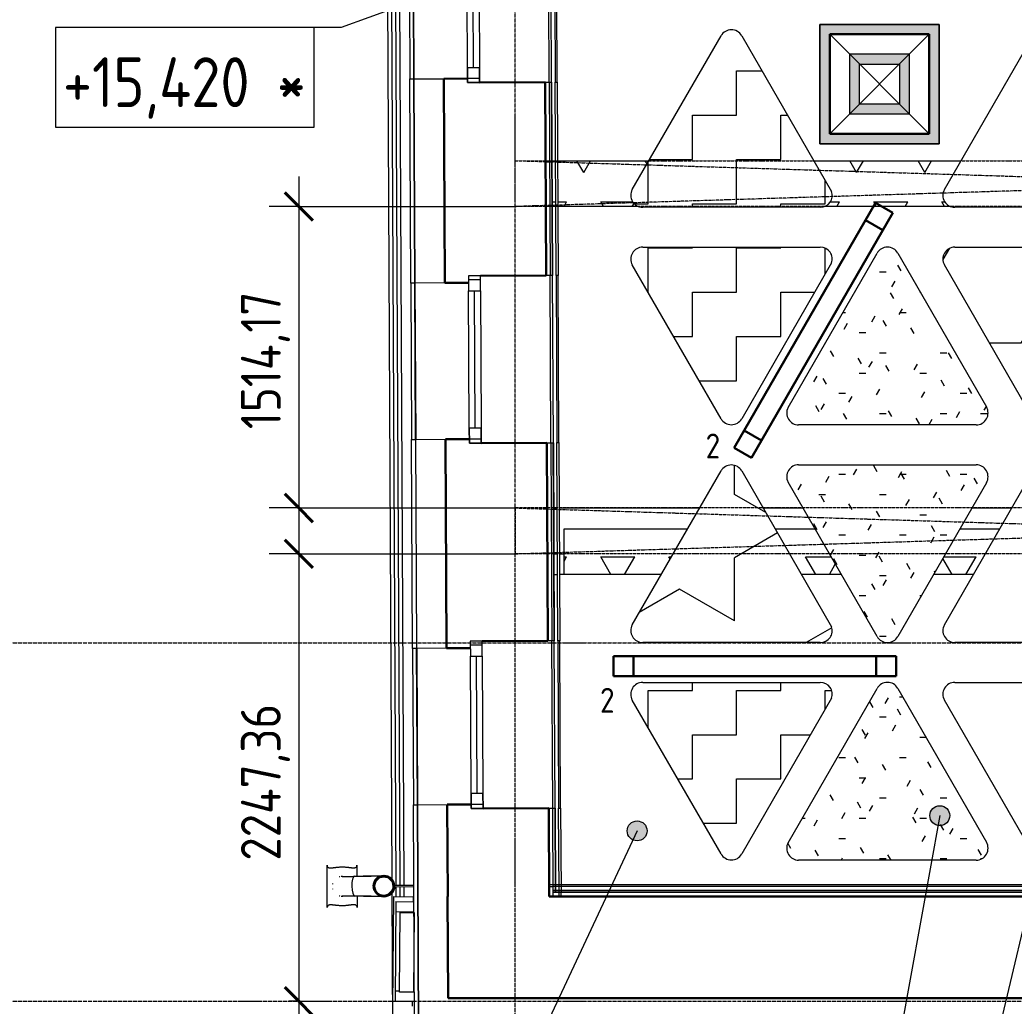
# Model space of a CAD drawing. Header units: millimetres. Extents: x -10051 to 73829, y -4843 to 44223.
# Drawn here: x -2490 to 2506, y -29 to 4924 of the extents above; entities that cross this region are included whole.
import ezdxf

# ---------------------------------------------------------------- set-up
doc = ezdxf.new("R2010")
doc.units = ezdxf.units.MM
for name, pattern in [('ADSK_Линия сетки', [25, 20, -2.5, 0, -2.5]), ('ADSK_Штрих_ш3 п1_5', [4.5, 3, -1.5]), ('ADSK_Штрихпунктирная 2 точки_ш15 п1_5 п1_5 п1_5', [19.5, 15, -1.5, 0, -1.5, 0, -1.5])]:
    doc.linetypes.add(name, pattern=pattern)
for name, color, linetype, lineweight in [('_ Окна', 7, 'Continuous', 9), ('Аннотация', 7, 'Continuous', 20), ('Каркас', 7, 'Continuous', 18), ('Марки', 7, 'Continuous', 20), ('Обобщенные модели', 7, 'Continuous', 18), ('Окна', 7, 'Continuous', 9), ('Оси', 7, 'Continuous', 9), ('Отметки', 7, 'Continuous', 9), ('Потолки', 7, 'Continuous', 9), ('Потолки штриховка', 7, 'Continuous', 9), ('Размеры', 7, 'Continuous', 9), ('Размеры-100', 7, 'Continuous', 9), ('Стены внутренние', 7, 'Continuous', 18), ('Стены наружные', 7, 'Continuous', 18), ('Стены несущие', 7, 'Continuous', 30), ('Стены отделка', 7, 'Continuous', 30), ('Стены штриховка', 7, 'Continuous', 9), ('Узлы', 7, 'Continuous', 18)]:
    doc.layers.add(name, color=color, linetype=linetype, lineweight=lineweight)
doc.layers.add('Линии', color=7, linetype='Continuous', lineweight=9, true_color=0x00a600)
doc.styles.add('GOST Common_2', font='GOST_Common.ttf', dxfattribs={"width": 0.9, "height": 250})
doc.styles.add('GOST Common_4', font='GOST_Common.ttf', dxfattribs={"width": 0.9, "height": 200})
doc.dimstyles.new('ADSK_Основной_2_мм', dxfattribs={"dimscale": 304.8, "dimtxt": 201.142999, "dimasz": 0.463911, "dimexe": 0.492126, "dimexo": 0.492126, "dimgap": 0.098425, "dimtad": 1, "dimrnd": 0.01, "dimdsep": 46, "dimtxsty": 'GOST Common_4', "dimblk1": 'OBLIQUE', "dimblk2": 'OBLIQUE', "dimsah": 1, "dimcen": 0.09, "dimdle": 0.492126, "dimazin": 2, "dimtfac": 1, "dimtdec": 4, "dimtix": 1, "dimtmove": 0, "dimatfit": 3, "dimfxl": 1, "dimtvp": 1, "dimtolj": 1, "dimtzin": 0, "dimlwd": 20, "dimlwe": 20, "dimarcsym": 2})
pattern_1 = [(0, (0, 0), (406.4, 101.6), [33.528, -271.272, 33.528, -271.272, -1625.6]), (0, (0, 0), (406.4, 101.6), [-609.6, 33.528, -576.072, 33.528, -271.272, -711.2]), (0, (0, 0), (406.4, 101.6), [-1524, 33.528, -169.672, 33.528, -474.472]), (120, (152.4, 50.8), (-291.1882, 301.1527), [33.528, -271.272, 33.528, -271.272, -1625.6]), (120, (152.4, 50.8), (-291.1882, 301.1527), [-609.6, 33.528, -576.072, 33.528, -271.272, -711.2]), (120, (152.4, 50.8), (-291.1882, 301.1527), [-1524, 33.528, -169.672, 33.528, -474.472]), (240, (203.2, 254), (-115.2118, -402.7527), [33.528, -271.272, 33.528, -271.272, -1625.6]), (240, (203.2, 254), (-115.2118, -402.7527), [-609.6, 33.528, -576.072, 33.528, -271.272, -711.2]), (240, (203.2, 254), (-115.2118, -402.7527), [-1524, 33.528, -169.672, 33.528, -474.472])]
pattern_2 = [(0, (0, 0), (222.25, 222.25), [222.25, -222.25]), (90, (222.25, 0), (-222.25, 222.25), [222.25, -222.25])]

# ---------------------------------------------------------------- blocks, each defined once
blk = doc.blocks.new('Водосток - Тип 1 _карниз больше 490мм_-5158525-План потолков 4-го этажа')
at = {"layer": 'Обобщенные модели', "lineweight": 9}
h = blk.add_hatch(dxfattribs=at)
h.set_pattern_fill('FP_5', color=256, style=0, pattern_type=2)
h.set_pattern_definition([(314.728, (-451.3, -498.1), (106.568, 105.561), [])])
h.paths.add_polyline_path([(76.3, 171.1), (76.5, 148.3), (85.9, 128.8), (103.3, 115), (125, 110), (148.3, 116.2), (164.1, 128.8), (173.7, 148.9), (173.3, 172.1), (164.1, 191.2), (144.7, 205.5), (125, 210), (103.3, 205), (85.9, 191.2), (76.4, 171.3)])
at = {"layer": 'Обобщенные модели'}
for p, q in [((18.8, 445), (24.9, 445)), ((225.1, 445), (231.2, 445)), ((75, 223.8), (75, 306.2)), ((75, 263.6), (75, 306.2)), ((175, 306.2), (175, 223.8)), ((175, 306.2), (175, 263.6)), ((24.9, 295), (18.8, 295)), ((75, 223.8), (75, 266.4)), ((175, 266.4), (175, 223.8)), ((231.2, 295), (225.1, 295)), ((120, 10), (120, 109.1)), ((130, 109.1), (130, 10))]:
    blk.add_line(p, q, dxfattribs=at)
at = {"layer": 'Обобщенные модели', "flags": 128}
for points in [[(75, 266.4), (75, 272), (75, 277.6), (75, 283.1), (75, 288.5), (75, 293.8), (75, 298.9), (75, 304), (75, 308.9), (75, 313.6), (75, 318.2), (75, 322.7), (75, 327), (75, 331.1), (75, 335.1), (75, 338.8), (75, 342.4), (75, 345.7), (75, 348.9), (75, 351.9), (75, 354.6), (75, 357.2), (75, 359.5), (75, 361.6), (75, 363.4), (75, 365.1), (75, 366.5), (75, 367.7), (75, 368.6), (75, 369.3), (75, 369.8), (75, 370), (75, 370)], [(175, 370), (175, 369.9), (175, 369.5), (175, 368.9), (175, 368.1), (175, 367), (175, 365.7), (175, 364.2), (175, 362.4), (175, 360.4), (175, 358.2), (175, 355.7), (175, 353), (175, 350.2), (175, 347.1), (175, 343.8), (175, 340.3), (175, 336.6), (175, 332.8), (175, 328.7), (175, 324.5), (175, 320.1), (175, 315.6), (175, 310.9), (175, 306), (175, 301), (175, 295.9), (175, 290.7), (175, 285.4), (175, 279.9), (175, 274.4), (175, 268.7), (175, 266.4)], [(75, 263.6), (75, 258), (75, 252.4), (75, 246.9), (75, 241.5), (75, 236.2), (75, 231.1), (75, 226), (75, 221.1), (75, 216.4), (75, 211.8), (75, 207.3), (75, 203), (75, 198.9), (75, 194.9), (75, 191.2), (75, 187.6), (75, 184.3), (75, 181.1), (75, 178.1), (75, 175.4), (75, 173)], [(175, 173), (175, 174.3), (175, 177), (175, 179.8), (175, 182.9), (175, 186.2), (175, 189.7), (175, 193.4), (175, 197.2), (175, 201.3), (175, 205.5), (175, 209.9), (175, 214.4), (175, 219.1), (175, 224), (175, 229), (175, 234.1), (175, 239.3), (175, 244.6), (175, 250.1), (175, 255.6), (175, 261.3), (175, 263.6)]]:
    blk.add_lwpolyline(points, dxfattribs=at)
at = {"layer": 'Обобщенные модели'}
for centre, radius, start, end in [((125, 370), 50, 103.3248, 106.6752), ((125, 370), 50, 73.3248, 76.6752), ((125, 370), 50, 174.5444, 183.3856), ((125, 370), 50, 163.3249, 166.6752), ((125, 370), 50, 13.3248, 16.6751), ((125, 370), 50, 356.7269, 5.4556), ((125, 160), 52, 90, 270), ((125, 160), 52, 270, 90)]:
    blk.add_arc(centre, radius, start, end, dxfattribs=at)
at = {"layer": 'Обобщенные модели', "lineweight": 40}
for start, end in [(90, 270), (270, 90)]:
    blk.add_arc((125, 160), 50, start, end, dxfattribs=at)
at = {"layer": 'Обобщенные модели'}
for centre, major_axis, start_param, end_param in [((125, 306.2), (-50, 0), 4.712389, 6.283185), ((125, 306.2), (-50, 0), 4.712389, 6.283185), ((125, 306.2), (-50, 0), 3.141593, 4.712389), ((125, 306.2), (-50, 0), 3.141593, 4.712389), ((125, 223.8), (-50, 0), 6.107498, 6.283185), ((125, 223.8), (-50, 0), 6.107498, 6.283185), ((125, 223.8), (50, 0), 0, 0.175687), ((125, 223.8), (50, 0), 0, 0.175687)]:
    blk.add_ellipse(centre, major_axis=major_axis, ratio=0.309017, start_param=start_param, end_param=end_param, dxfattribs=at)
for points, knots in [([(18.8, 295), (21.1, 295), (25.1, 295.7), (28.9, 298.6), (30.8, 302.1), (31.6, 304.9), (32, 307.4), (32.1, 309.4), (32.2, 311.5), (32.2, 313.8), (32.1, 316.2), (31.9, 318.7), (31.6, 321.4), (31.3, 324.1), (31, 327), (30.6, 329.9), (30.2, 332.9), (29.8, 336), (29.4, 339.2), (29, 342.4), (28.7, 345.7), (28.3, 350.2), (27.8, 355.9), (27.4, 365.3), (27.4, 374.8), (27.8, 384.1), (28.3, 389.8), (28.7, 394.3), (29, 397.6), (29.4, 400.8), (29.8, 404), (30.2, 407.1), (30.6, 410.1), (31, 413.1), (31.3, 415.9), (31.6, 418.6), (31.9, 421.3), (32.1, 423.8), (32.2, 426.2), (32.2, 428.5), (32.1, 430.6), (32, 432.7), (31.6, 435.1), (30.8, 437.9), (28.9, 441.5), (25.1, 444.3), (21.1, 445), (18.8, 445)], [-1, -1, -1, -1, -0.941176, -0.882353, -0.852941, -0.823529, -0.808824, -0.794118, -0.779412, -0.764706, -0.75, -0.735294, -0.720588, -0.705882, -0.691176, -0.676471, -0.661765, -0.647059, -0.632353, -0.617647, -0.602941, -0.588235, -0.558824, -0.529412, -0.470588, -0.441176, -0.411765, -0.397059, -0.382353, -0.367647, -0.352941, -0.338235, -0.323529, -0.308824, -0.294118, -0.279412, -0.264706, -0.25, -0.235294, -0.220588, -0.205882, -0.191176, -0.176471, -0.147059, -0.117647, -0.058824, 0, 0, 0, 0]), ([(18.8, 445), (22.1, 445), (28.9, 445), (39.4, 445), (48.4, 445), (56, 445), (60.8, 445), (64.9, 445), (67.9, 445), (71, 445), (74.3, 445), (77.6, 445), (81, 445), (83.9, 445), (86.4, 445), (88.2, 445), (90.2, 445), (92.8, 445), (96.1, 445), (99.6, 445), (102.5, 445), (104.8, 445), (107.1, 445), (110.3, 445), (116, 445), (121.3, 445), (125, 445)], [-1, -1, -1, -1, -0.875, -0.75, -0.625, -0.5625, -0.5, -0.46875, -0.4375, -0.40625, -0.375, -0.34375, -0.3125, -0.28125, -0.265625, -0.25, -0.234375, -0.21875, -0.1875, -0.15625, -0.140625, -0.125, -0.109375, -0.09375, -0.0625, 0, 0, 0, 0]), ([(125, 445), (128.7, 445), (134, 445), (139.7, 445), (142.9, 445), (145.2, 445), (147.5, 445), (150.4, 445), (153.9, 445), (157.2, 445), (159.8, 445), (161.8, 445), (163.6, 445), (166.1, 445), (169, 445), (172.4, 445), (175.7, 445), (179, 445), (182.1, 445), (185.1, 445), (189.2, 445), (194, 445), (201.6, 445), (210.6, 445), (221.1, 445), (227.9, 445), (231.2, 445)], [-1, -1, -1, -1, -0.9375, -0.90625, -0.890625, -0.875, -0.859375, -0.84375, -0.8125, -0.78125, -0.765625, -0.75, -0.734375, -0.71875, -0.6875, -0.65625, -0.625, -0.59375, -0.5625, -0.53125, -0.5, -0.4375, -0.375, -0.25, -0.125, 0, 0, 0, 0]), ([(231.2, 445), (228.9, 445), (224.9, 444.3), (221.1, 441.4), (219.2, 437.9), (218.4, 435.1), (218, 432.6), (217.9, 430.6), (217.8, 428.5), (217.8, 426.2), (217.9, 423.8), (218.1, 421.3), (218.4, 418.6), (218.7, 415.9), (219, 413), (219.4, 410.1), (219.8, 407.1), (220.2, 404), (220.6, 400.8), (221, 397.6), (221.3, 394.3), (221.7, 389.8), (222.2, 384.1), (222.6, 374.7), (222.6, 365.2), (222.2, 355.9), (221.7, 350.2), (221.3, 345.7), (221, 342.4), (220.6, 339.2), (220.2, 336), (219.8, 332.9), (219.4, 329.9), (219, 326.9), (218.7, 324.1), (218.4, 321.4), (218.1, 318.7), (217.9, 316.2), (217.8, 313.8), (217.8, 311.5), (217.9, 309.4), (218, 307.3), (218.4, 304.9), (219.2, 302.1), (221.1, 298.5), (224.9, 295.7), (228.9, 295), (231.2, 295)], [-1, -1, -1, -1, -0.941176, -0.882353, -0.852941, -0.823529, -0.808824, -0.794118, -0.779412, -0.764706, -0.75, -0.735294, -0.720588, -0.705882, -0.691176, -0.676471, -0.661765, -0.647059, -0.632353, -0.617647, -0.602941, -0.588235, -0.558824, -0.529412, -0.470588, -0.441176, -0.411765, -0.397059, -0.382353, -0.367647, -0.352941, -0.338235, -0.323529, -0.308824, -0.294118, -0.279412, -0.264706, -0.25, -0.235294, -0.220588, -0.205882, -0.191176, -0.176471, -0.147059, -0.117647, -0.058824, 0, 0, 0, 0]), ([(74.3, 295), (73.2, 295), (71, 295), (67.9, 295), (64.9, 295), (60.8, 295), (56, 295), (48.4, 295), (39.4, 295), (28.9, 295), (22.1, 295), (18.8, 295)], [-0.625, -0.625, -0.625, -0.625, -0.59375, -0.5625, -0.53125, -0.5, -0.4375, -0.375, -0.25, -0.125, 0, 0, 0, 0]), ([(231.2, 295), (227.9, 295), (221.1, 295), (210.6, 295), (201.6, 295), (194, 295), (189.2, 295), (185.1, 295), (182.1, 295), (179, 295), (176.8, 295), (175.7, 295)], [-1, -1, -1, -1, -0.875, -0.75, -0.625, -0.5625, -0.5, -0.46875, -0.4375, -0.40625, -0.375, -0.375, -0.375, -0.375])]:
    blk.add_open_spline(points, degree=3, knots=knots, dxfattribs=at)
blk = doc.blocks.new('окна_rehau_однопольное_фрамуга_сверху - 800х2240 _нов_ ОК-41-6249988-План потолков 4-го этажа')
at = {"layer": '_ Окна', "lineweight": 18}
for p, q in [((-420, 75), (-420, 135)), ((-420, 135), (-344, 135)), ((-344, 135), (-344, 75)), ((344, 135), (344, 75)), ((420, 135), (344, 135)), ((420, 75), (420, 135)), ((-344, 75), (-420, 75)), ((344, 75), (420, 75))]:
    blk.add_line(p, q, dxfattribs=at)
at = {"layer": '_ Окна'}
for p, q in [((-400, 75), (-400, 135)), ((-344, 105), (344, 105)), ((400, 75), (400, 135))]:
    blk.add_line(p, q, dxfattribs=at)
at = {"layer": 'Окна'}
for p, q in [((-420, 135), (-420, 75)), ((-344, 135), (-420, 135)), ((-344, 135), (344, 135)), ((420, 135), (344, 135)), ((420, 75), (420, 135)), ((-420, 75), (-344, 75)), ((344, 75), (-344, 75)), ((344, 75), (420, 75))]:
    blk.add_line(p, q, dxfattribs=at)
blk = doc.blocks.new('Высотные отметки - Рамка-12095-План потолков 4-го этажа')
at = {"layer": 'Аннотация'}
for p, q in [((-6.5, 0), (-6.5, 5)), ((-6.5, 5), (6.5, 5)), ((6.5, 5), (6.5, 0)), ((6.5, 0), (-6.5, 0))]:
    blk.add_line(p, q, dxfattribs=at)
blk = doc.blocks.new('DIMBLOCK19-План потолков 4-го этажа')
at = {"layer": 'Размеры-100', "lineweight": 20, "transparency": 16777216}
for p, q in [((-1087.9, 2392.4), (-1087.9, -155)), ((-1087.9, 2242.4), (-1237.9, 2242.4)), ((-1087.9, 2242.4), (11.2, 2242.4)), ((-1087.9, -5), (-1137.9, -5)), ((-1087.9, -5), (-937.9, -5))]:
    blk.add_line(p, q, dxfattribs=at)
at = {"layer": 'Размеры-100', "lineweight": 40, "transparency": 16777216}
for p, q in [((-1087.9, 2242.4), (-1158.6, 2313.1)), ((-1087.9, 2242.4), (-1017.2, 2171.7)), ((-1087.9, -5), (-1158.6, 65.7)), ((-1087.9, -5), (-1017.2, -75.7))]:
    blk.add_line(p, q, dxfattribs=at)
at = {"layer": 'Размеры-100', "color": 0, "lineweight": 20, "transparency": 16777216, "insert": (-1379.2, 701.1), "char_height": 200, "width": 1002.306, "attachment_point": 1, "rotation": 90, "line_spacing_factor": 1.022761, "style": 'GOST Common_4'}
blk.add_mtext('2247,36', dxfattribs=at)
blk = doc.blocks.new('_Oblique')
at = {"color": 0, "linetype": 'ByBlock', "lineweight": -2}
blk.add_line((-0.5, -0.5), (0.5, 0.5), dxfattribs=at)
blk = doc.blocks.new('DIMBLOCK20-План потолков 4-го этажа')
at = {"layer": 'Размеры-100', "lineweight": 20, "transparency": 16777216}
for p, q in [((-1087.9, 4136.5), (-1087.9, 2322.4)), ((-1087.9, 3986.5), (-1237.9, 3986.5)), ((-1087.9, 3986.5), (3, 3986.5)), ((-1087.9, 2472.4), (-1237.9, 2472.4)), ((-1087.9, 2472.4), (10.2, 2472.4))]:
    blk.add_line(p, q, dxfattribs=at)
at = {"layer": 'Размеры-100', "lineweight": 40, "transparency": 16777216}
for p, q in [((-1087.9, 3986.5), (-1158.6, 4057.2)), ((-1087.9, 3986.5), (-1017.2, 3915.8)), ((-1087.9, 2472.4), (-1158.6, 2543.1)), ((-1087.9, 2472.4), (-1017.2, 2401.7))]:
    blk.add_line(p, q, dxfattribs=at)
at = {"layer": 'Размеры-100', "color": 0, "lineweight": 20, "transparency": 16777216, "insert": (-1379.2, 2868.1), "char_height": 200, "width": 867.301, "attachment_point": 1, "rotation": 90, "line_spacing_factor": 1.022761, "style": 'GOST Common_4'}
blk.add_mtext('1514,17', dxfattribs=at)

msp = doc.modelspace()

# ---------------------------------------------------------------- hatches: boundary and pattern name
at = {"layer": 'Марки'}
h = msp.add_hatch(color=256, dxfattribs=at)
edge = h.paths.add_edge_path()
edge.add_arc((2132.589, 927.231), 50, 0, 360)
h = msp.add_hatch(color=256, dxfattribs=at)
edge = h.paths.add_edge_path()
edge.add_arc((611.546, 850.643), 50, 0, 360)
at = {"layer": 'Потолки штриховка', "lineweight": 18, "true_color": 0x787878}
h = msp.add_hatch(dxfattribs=at)
h.set_pattern_fill('FP_50', color=8, style=0, pattern_type=2)
h.set_pattern_definition([(60, (0, 0), (-171.45, 296.96), [171.45, -171.45]), (120, (0, 0), (-342.9, 6e-05), [171.45, -171.45]), (0, (-85.72, 148.48), (171.45, 296.96), [171.45, -171.45])])
h.paths.add_polyline_path([(244.548, 2138.425), (732.993, 2138.425), (865.887, 2368.425), (244.548, 2368.425), (244.548, 2242.358)])
h.paths.add_polyline_path([(3157.315, 2138.425), (3205.95, 2138.425), (3073.211, 2368.425), (2873.211, 2368.425), (3005.95, 2138.425), (3100.615, 2138.425)])
h.paths.add_polyline_path([(3669.828, 2138.425), (3869.915, 2138.425), (4002.809, 2368.425), (3802.567, 2368.425), (3706.704, 2202.321)])
h.paths.add_polyline_path([(4898.531, 2138.425), (4898.531, 2368.425), (4442.684, 2368.425), (4575.423, 2138.425), (4723.366, 2138.425)])
h.paths.add_polyline_path([(4908.531, 2138.425), (4926.531, 2138.425), (4926.531, 2368.425), (4908.531, 2368.425), (4908.531, 2144.661)])
h.paths.add_polyline_path([(1437.488, 2138.425), (1637.488, 2138.425), (1504.75, 2368.425), (1304.75, 2368.425), (1377.506, 2242.358)])
h.paths.add_polyline_path([(2301.454, 2138.425), (2434.348, 2368.425), (2234.106, 2368.425), (2101.367, 2138.425), (2208.249, 2138.425)])
h.paths.add_polyline_path([(4701.712, 3986.533), (4898.531, 3986.533), (4898.531, 4216.533), (4637.597, 4216.533), (4723.366, 4067.918), (4728.006, 4053.618), (4728.945, 4038.614), (4726.124, 4023.847), (4719.719, 4010.245), (4710.134, 3998.663), (4697.97, 3989.828), (4689.646, 3986.533), (4697.97, 3986.533)])
h.paths.add_polyline_path([(2173.793, 3986.533), (2187.666, 3986.533), (2178.408, 3990.327), (2165.997, 3999.725), (2155.504, 4014.114), (2149.821, 4029.524), (2148.043, 4041.709), (2149.821, 4057.174), (2155.504, 4071.667), (2239.207, 4216.533), (1499.662, 4216.533), (1588.854, 4061.988), (1591.873, 4048.073), (1591.528, 4033.837), (1587.837, 4020.085), (1581.009, 4007.589), (1571.428, 3997.055), (1559.635, 3989.076), (1555.876, 3986.533), (2169.712, 3986.533)])
h.paths.add_polyline_path([(3746.869, 3986.533), (3756.127, 3986.533), (3746.869, 3990.327), (3734.459, 3999.725), (3723.965, 4014.114), (3718.282, 4029.524), (3716.505, 4041.709), (3718.282, 4057.174), (3723.965, 4071.667), (3807.668, 4216.533), (3607.654, 4216.533), (3489.855, 4012.42), (3481.537, 4001.242), (3470.864, 3992.285), (3459.413, 3986.533), (3723.965, 3986.533)])
h.paths.add_polyline_path([(3416.364, 3986.533), (3404.914, 3992.285), (3394.241, 4001.242), (3385.922, 4012.42), (3268.123, 4216.533), (3068.123, 4216.533), (3157.315, 4061.988), (3160.315, 4047.257), (3159.989, 4033.837), (3156.299, 4020.085), (3149.47, 4007.589), (3139.889, 3997.055), (3128.096, 3989.076), (3121.276, 3986.533), (3404.914, 3986.533)])
h.paths.add_polyline_path([(4908.531, 3986.533), (4926.531, 3986.533), (4926.531, 4216.533), (4908.531, 4216.533), (4908.531, 3989.878)])
h.paths.add_polyline_path([(619.205, 3986.533), (609.946, 3990.327), (597.536, 3999.725), (587.042, 4014.114), (581.36, 4029.524), (579.582, 4041.709), (581.36, 4057.174), (587.042, 4071.667), (670.746, 4216.533), (211.858, 4216.533), (212.952, 3986.533), (614.956, 3986.533)])
h.paths.add_polyline_path([(184.951, 3986.533), (202.952, 3986.533), (201.858, 4216.533), (183.862, 4215.616), (184.598, 4060.931)])
h.paths.add_polyline_path([(1591.873, 5820.533), (1749.529, 5820.533), (1817.461, 5938.241), (1825.78, 5949.418), (1836.452, 5958.376), (1848.903, 5964.63), (1862.461, 5967.844), (1876.544, 5967.808), (1889.952, 5964.63), (1902.403, 5958.376), (1913.076, 5949.418), (1921.394, 5938.241), (1989.319, 5820.533), (2189.282, 5820.533), (2155.504, 5878.993), (2149.821, 5893.486), (2148.043, 5908.952), (2150.29, 5924.356), (2156.411, 5938.67), (2169.604, 5953.667), (2178.408, 5960.334), (2192.813, 5966.237), (2208.249, 5968.25), (3100.615, 5968.25), (3114.754, 5966.56), (3128.096, 5961.585), (3139.889, 5953.606), (3149.47, 5943.072), (3157.315, 5926.788), (3159.989, 5916.823), (3159.989, 5900.996), (3157.315, 5888.673), (3117.99, 5820.533), (3317.99, 5820.533), (3385.922, 5938.241), (3394.241, 5949.418), (3404.914, 5958.376), (3417.364, 5964.63), (3430.922, 5967.844), (3444.856, 5967.844), (3458.413, 5964.63), (3470.864, 5958.376), (3481.537, 5949.418), (3489.855, 5938.241), (3557.78, 5820.533), (3757.743, 5820.533), (3723.965, 5878.993), (3718.282, 5893.486), (3716.505, 5908.952), (3718.752, 5924.356), (3724.873, 5938.67), (3734.459, 5950.936), (3746.869, 5960.334), (3761.274, 5966.237), (3776.71, 5968.25), (4669.076, 5968.25), (4683.991, 5966.366), (4697.97, 5960.833), (4710.134, 5951.998), (4719.719, 5940.416), (4726.124, 5926.814), (4728.945, 5912.047), (4728.006, 5897.043), (4723.366, 5882.743), (4687.464, 5820.533), (4898.531, 5820.533), (4898.531, 6050.533), (203.136, 6050.533), (204.23, 5820.533), (620.821, 5820.533), (587.042, 5878.993), (581.36, 5893.486), (579.582, 5908.952), (581.829, 5924.356), (587.95, 5938.67), (597.536, 5950.936), (609.946, 5960.334), (624.351, 5966.237), (639.788, 5968.25), (1532.154, 5968.25), (1546.292, 5966.56), (1559.635, 5961.585), (1571.428, 5953.606), (1581.009, 5943.072), (1588.854, 5926.788), (1591.528, 5916.823), (1591.873, 5902.588), (1587.837, 5886.911), (1549.529, 5820.533), (1590.507, 5820.533)])
h.paths.add_polyline_path([(4908.531, 5820.533), (4926.531, 5820.63), (4926.531, 6050.533), (4908.531, 6050.533), (4908.531, 5821.498)])
h.paths.add_polyline_path([(194.23, 5820.533), (193.136, 6050.533), (175.139, 6049.91), (176.23, 5820.533), (191.234, 5820.533)])
h.paths.add_polyline_path([(4908.531, 8281), (4926.531, 8281.734), (4926.531, 8511), (4908.531, 8511), (4908.531, 8282.836)])
h.paths.add_polyline_path([(4898.531, 8281), (4898.531, 8511), (1196.565, 8509.96), (1196.565, 8281), (4404.697, 8281)])
at = {"layer": 'Потолки штриховка', "lineweight": 18}
h = msp.add_hatch(dxfattribs=at)
h.set_pattern_fill('FP_59', color=256, style=0, pattern_type=2)
h.set_pattern_definition(pattern_2)
h.paths.add_polyline_path([(1532.154, 3982.411), (1546.292, 3984.101), (1559.635, 3989.076), (1571.428, 3997.055), (1581.009, 4007.589), (1588.854, 4023.873), (1591.528, 4033.837), (1591.873, 4048.073), (1588.854, 4061.988), (1137.383, 4844.265), (1129.045, 4855.463), (1118.345, 4864.43), (1105.862, 4870.683), (1092.273, 4873.881), (1076.838, 4873.498), (1064.735, 4870.597), (1052.279, 4864.293), (1041.616, 4855.281), (1033.325, 4844.048), (587.042, 4071.667), (581.36, 4057.174), (579.582, 4041.709), (581.829, 4026.304), (587.95, 4011.991), (597.536, 3999.725), (609.946, 3990.327), (624.351, 3984.424), (639.788, 3982.412), (1490.804, 3982.411)])
h = msp.add_hatch(dxfattribs=at)
h.set_pattern_fill('FP_56', color=256, style=0, pattern_type=2)
h.set_pattern_definition(pattern_2)
h.paths.add_polyline_path([(1092.273, 2890.942), (1105.862, 2894.14), (1118.345, 2900.392), (1129.045, 2909.36), (1137.508, 2920.774), (1588.854, 3702.834), (1591.873, 3716.75), (1591.528, 3730.985), (1587.837, 3744.738), (1581.009, 3757.233), (1571.428, 3767.767), (1559.635, 3775.746), (1546.292, 3780.721), (1532.154, 3782.411), (639.788, 3782.411), (624.351, 3780.398), (609.946, 3774.495), (597.536, 3765.097), (587.042, 3750.708), (581.36, 3735.298), (579.582, 3723.113), (581.829, 3706.45), (587.042, 3693.155), (1033.485, 2920.557), (1041.831, 2909.36), (1052.279, 2900.529), (1064.735, 2894.225), (1078.312, 2890.971)])
h = msp.add_hatch(dxfattribs=at)
h.set_pattern_fill('FP_46', color=256, style=0, pattern_type=2)
h.set_pattern_definition(pattern_1)
h.paths.add_polyline_path([(2315.083, 2889.492), (2330.666, 2891.544), (2345.188, 2897.558), (2357.658, 2907.126), (2367.715, 2920.774), (2373.247, 2934.145), (2375.296, 2949.698), (2373.247, 2965.281), (2367.234, 2979.803), (1921.394, 3752.402), (1913.076, 3763.58), (1902.403, 3772.537), (1889.952, 3778.792), (1876.394, 3782.005), (1862.461, 3782.005), (1848.903, 3778.792), (1836.452, 3772.537), (1825.78, 3763.58), (1817.461, 3752.402), (1369.958, 2977.001), (1364.738, 2962.613), (1363.33, 2947.372), (1365.824, 2932.271), (1372.058, 2918.293), (1381.627, 2906.347), (1393.907, 2897.211), (1408.099, 2891.481), (1423.28, 2889.528), (2179.524, 2889.497)])
h = msp.add_hatch(dxfattribs=at)
h.set_pattern_fill('STARS', color=256, scale=100, angle=180, style=0)
h.paths.add_polyline_path([(2646.786, 2891.171), (2660.72, 2891.171), (2675.277, 2894.887), (2686.728, 2900.639), (2697.401, 2909.596), (2705.719, 2920.774), (3151.594, 3693.353), (3157.572, 3707.895), (3159.283, 3726.046), (3157.568, 3739.061), (3151.552, 3753.582), (3141.983, 3766.05), (3129.513, 3775.618), (3114.992, 3781.632), (3099.409, 3783.684), (2207.605, 3783.684), (2192.424, 3781.695), (2178.232, 3775.965), (2165.952, 3766.829), (2155.277, 3752.402), (2150.149, 3740.905), (2147.655, 3725.804), (2149.063, 3710.563), (2154.283, 3696.175), (2601.786, 2920.774), (2610.105, 2909.596), (2620.778, 2900.639), (2633.229, 2894.385), (2640.006, 2892.778)])
h = msp.add_hatch(dxfattribs=at)
h.set_pattern_fill('STARS', color=256, scale=100, angle=90, style=0)
h.paths.add_polyline_path([(1490.804, 1796.573), (1532.154, 1796.573), (1546.292, 1798.263), (1559.635, 1803.237), (1571.428, 1811.217), (1581.009, 1821.751), (1588.854, 1838.034), (1591.528, 1847.999), (1591.528, 1863.826), (1588.854, 1876.15), (1137.383, 2658.426), (1129.045, 2669.624), (1118.345, 2678.592), (1105.862, 2684.844), (1092.273, 2688.042), (1078.312, 2688.013), (1064.735, 2684.758), (1052.279, 2678.454), (1041.616, 2669.442), (1033.325, 2658.21), (587.042, 1885.829), (581.36, 1871.336), (579.582, 1855.87), (581.829, 1840.466), (587.95, 1826.152), (597.536, 1813.887), (609.946, 1804.488), (624.351, 1798.586), (639.788, 1796.573), (1253.658, 1796.573)])
h = msp.add_hatch(dxfattribs=at)
h.set_pattern_fill('FP_67', color=256, style=0, pattern_type=2)
h.set_pattern_definition(pattern_1)
h.paths.add_polyline_path([(1862.461, 1796.978), (1876.394, 1796.978), (1889.952, 1800.192), (1902.403, 1806.446), (1913.076, 1815.404), (1921.394, 1826.581), (2367.269, 2599.161), (2373.247, 2613.703), (2375.296, 2629.286), (2373.243, 2644.869), (2367.227, 2659.389), (2357.658, 2671.858), (2345.188, 2681.425), (2330.666, 2687.44), (2315.083, 2689.491), (1423.28, 2689.492), (1408.099, 2687.503), (1393.907, 2681.772), (1381.627, 2672.637), (1370.951, 2658.21), (1365.824, 2646.713), (1363.33, 2631.611), (1364.738, 2616.371), (1369.958, 2601.983), (1817.461, 1826.581), (1825.78, 1815.404), (1836.452, 1806.446), (1848.903, 1800.192)])
h = msp.add_hatch(dxfattribs=at)
h.set_pattern_fill('FP_60', color=256, style=0, pattern_type=2)
h.set_pattern_definition(pattern_2)
h.paths.add_polyline_path([(1092.273, 705.103), (1105.862, 708.301), (1118.345, 714.553), (1129.045, 723.521), (1137.508, 734.935), (1588.854, 1516.996), (1591.873, 1530.911), (1591.175, 1546.461), (1587.837, 1558.899), (1581.009, 1571.395), (1571.428, 1581.929), (1559.635, 1589.908), (1546.292, 1594.883), (1532.154, 1596.573), (639.788, 1596.573), (624.351, 1594.56), (609.946, 1588.657), (597.536, 1579.259), (587.042, 1564.87), (581.829, 1552.679), (579.582, 1537.275), (581.829, 1520.612), (587.042, 1507.316), (1033.485, 734.719), (1041.616, 723.703), (1052.279, 714.691), (1064.735, 708.387), (1078.312, 705.132)])
h = msp.add_hatch(dxfattribs=at)
h.set_pattern_fill('FP_46', color=256, style=0, pattern_type=2)
h.set_pattern_definition(pattern_1)
h.paths.add_polyline_path([(2315.083, 703.653), (2330.666, 705.705), (2345.188, 711.72), (2357.658, 721.287), (2367.715, 734.935), (2373.247, 748.306), (2375.296, 763.859), (2373.247, 779.443), (2367.234, 793.965), (1921.394, 1566.564), (1913.076, 1577.741), (1902.403, 1586.699), (1889.952, 1592.953), (1876.394, 1596.167), (1862.461, 1596.167), (1848.903, 1592.953), (1836.452, 1586.699), (1825.78, 1577.741), (1817.461, 1566.564), (1369.958, 791.163), (1364.738, 776.775), (1363.33, 761.534), (1365.824, 746.433), (1372.058, 732.454), (1381.627, 720.508), (1393.907, 711.373), (1408.099, 705.642), (1423.28, 703.69), (1817.461, 703.674)])
at = {"layer": 'Узлы', "true_color": 0x939393}
h = msp.add_hatch(color=252, dxfattribs=at)
h.paths.add_polyline_path([(1588.854, 4301.235), (2129.565, 4301.235), (2129.565, 4901.235), (1529.565, 4901.235), (1529.565, 4301.235), (1579.565, 4301.235)])
h.paths.add_polyline_path([(1579.565, 4351.235), (1579.565, 4851.235), (2079.565, 4851.235), (2079.565, 4351.235), (1817.461, 4351.235)])
h.paths.add_polyline_path([(1729.565, 4451.235), (1979.565, 4451.235), (1979.565, 4751.235), (1679.565, 4751.235), (1679.565, 4451.235)])
h.paths.add_polyline_path([(1729.565, 4501.235), (1729.565, 4701.235), (1929.565, 4701.235), (1929.565, 4501.235), (1817.461, 4501.235)])

# ---------------------------------------------------------------- linework, layer by layer
at = {"layer": 'Каркас', "color": 8, "linetype": 'ADSK_Штрих_ш3 п1_5', "lineweight": 9, "true_color": 0x808080}
for p, q in [((192.152, 2472.358), (210.152, 2472.358)), ((220.152, 2472.358), (925.94, 2472.358)), ((1244.767, 2472.358), (1444.767, 2472.358)), ((2294.088, 2472.358), (2494.401, 2472.358)), ((193.246, 2242.358), (211.246, 2242.358)), ((221.246, 2242.358), (244.548, 2242.358))]:
    msp.add_line(p, q, dxfattribs=at)
at = {"layer": 'Линии', "color": 7, "lineweight": 18}
for p, q in [((1529.565, 4901.235), (2129.565, 4901.235)), ((1529.565, 4301.235), (1529.565, 4901.235)), ((2129.565, 4901.235), (2129.565, 4301.235)), ((1579.565, 4851.235), (2079.565, 4351.235)), ((2079.565, 4851.235), (1579.565, 4351.235)), ((2129.565, 4301.235), (1529.565, 4301.235))]:
    msp.add_line(p, q, dxfattribs=at)
at = {"layer": 'Линии', "color": 7}
for p, q in [((2129.565, 4901.235), (1529.565, 4901.235)), ((1529.565, 4901.235), (1529.565, 4301.235)), ((2129.565, 4301.235), (2129.565, 4901.235)), ((1579.565, 4351.235), (1579.565, 4851.235)), ((1579.565, 4851.235), (2079.565, 4851.235)), ((2079.565, 4851.235), (2079.565, 4351.235)), ((1679.565, 4751.235), (1679.565, 4451.235)), ((1979.565, 4751.235), (1679.565, 4751.235)), ((1979.565, 4451.235), (1979.565, 4751.235)), ((1729.565, 4701.235), (1929.565, 4701.235)), ((1729.565, 4501.235), (1729.565, 4701.235)), ((1929.565, 4701.235), (1929.565, 4501.235)), ((1929.565, 4501.235), (1729.565, 4501.235)), ((1679.565, 4451.235), (1979.565, 4451.235)), ((2079.565, 4351.235), (1579.565, 4351.235)), ((1529.565, 4301.235), (2129.565, 4301.235))]:
    msp.add_line(p, q, dxfattribs=at)
at = {"layer": 'Линии', "color": 5, "lineweight": 30, "true_color": 0x0000ff}
for p, q in [((2079.565, 4851.235), (1579.565, 4851.235)), ((1579.565, 4851.235), (1579.565, 4351.235)), ((2079.565, 4351.235), (2079.565, 4851.235)), ((1579.565, 4351.235), (2079.565, 4351.235)), ((1099.582, 2774.372), (1809.375, 4004.248)), ((1809.375, 4004.248), (1895.986, 3954.262)), ((1895.986, 3954.262), (1186.193, 2724.386)), ((1759.389, 3917.637), (1846, 3867.651)), ((1236.179, 2810.997), (1149.568, 2860.983)), ((1186.193, 2724.386), (1099.582, 2774.372)), ((492.872, 1728.569), (492.872, 1628.569)), ((1912.872, 1728.569), (492.872, 1728.569)), ((592.872, 1728.569), (592.872, 1628.569)), ((1812.872, 1628.569), (1812.872, 1728.569)), ((1912.872, 1628.569), (1912.872, 1728.569)), ((492.872, 1628.569), (1912.872, 1628.569))]:
    msp.add_line(p, q, dxfattribs=at)
at = {"layer": 'Линии', "color": 7, "linetype": 'ADSK_Штрихпунктирная 2 точки_ш15 п1_5 п1_5 п1_5'}
for p, q in [((-0.435, 4216.533), (7364.272, 3986.533)), ((7364.272, 4216.533), (-0.435, 3986.533)), ((-0.435, 4216.533), (7364.272, 4216.533)), ((-0.435, 3986.533), (-0.435, 4216.533)), ((7364.272, 3986.533), (-0.435, 3986.533)), ((-0.435, 2472.358), (-0.435, 2242.358)), ((-0.435, 2242.358), (7364.272, 2472.358)), ((-0.435, 2472.358), (7364.272, 2242.358)), ((7364.272, 2472.358), (-0.435, 2472.358)), ((7364.272, 2242.358), (-0.435, 2242.358))]:
    msp.add_line(p, q, dxfattribs=at)
at = {"layer": 'Марки'}
for p, q in [((2733.425, 1135.212), (2209.619, -1080.298)), ((2132.589, 927.231), (1878.389, -474.719)), ((611.546, 850.643), (-89.429, -643.744))]:
    msp.add_line(p, q, dxfattribs=at)
for centre in [(2132.589, 927.231), (611.546, 850.643)]:
    msp.add_circle(centre, 50, dxfattribs=at)
at = {"layer": 'Оси', "linetype": 'ADSK_Линия сетки'}
for p, q in [((-0.435, -3698.875), (-0.435, 44222.998)), ((-9251.096, 1795), (42920.584, 1795)), ((-9251.096, -5), (50302.279, -5))]:
    msp.add_line(p, q, dxfattribs=at)
at = {"layer": 'Отметки', "lineweight": 20}
for p, q in [((480.057, 5378.351), (-875.675, 4885.357)), ((-875.675, 4885.357), (-1661.383, 4885.357))]:
    msp.add_line(p, q, dxfattribs=at)
at = {"layer": 'Потолки'}
for p, q in [((587.042, 4071.667), (1033.325, 4844.048)), ((1137.383, 4844.265), (1588.854, 4061.988)), ((2155.504, 4071.667), (2601.786, 4844.048)), ((183.858, 4216.533), (201.858, 4216.533)), ((211.858, 4216.533), (670.746, 4216.533)), ((1499.662, 4216.533), (2239.207, 4216.533)), ((202.952, 3986.533), (184.951, 3986.533)), ((619.205, 3986.533), (212.952, 3986.533)), ((1532.154, 3982.411), (639.788, 3982.411)), ((2187.666, 3986.533), (1552.815, 3986.533)), ((3100.615, 3982.411), (2208.249, 3982.411)), ((639.788, 3782.411), (1532.154, 3782.411)), ((1369.958, 2977.001), (1817.461, 3752.402)), ((1921.394, 3752.402), (2367.269, 2979.823)), ((2208.249, 3782.411), (3100.615, 3782.411)), ((1588.854, 3702.834), (1137.383, 2920.557)), ((1033.325, 2920.774), (587.042, 3693.155)), ((2601.786, 2920.774), (2155.504, 3693.155)), ((2315.083, 2889.492), (1423.28, 2889.492)), ((587.042, 1885.829), (1033.325, 2658.21)), ((1137.383, 2658.426), (1588.854, 1876.15)), ((1423.28, 2689.492), (2315.083, 2689.492)), ((2155.504, 1885.829), (2601.786, 2658.21)), ((1817.461, 1826.581), (1369.958, 2601.983)), ((2367.269, 2599.161), (1921.394, 1826.581)), ((244.548, 2138.425), (244.548, 2368.425)), ((244.548, 2368.425), (865.887, 2368.425)), ((1304.75, 2368.425), (1504.75, 2368.425)), ((2234.106, 2368.425), (2434.348, 2368.425)), ((193.74, 2138.425), (211.74, 2138.425)), ((732.993, 2138.425), (221.741, 2138.425)), ((1637.488, 2138.425), (1437.488, 2138.425)), ((2301.454, 2138.425), (2101.367, 2138.425)), ((1532.154, 1796.573), (639.788, 1796.573)), ((3100.615, 1796.573), (2208.249, 1796.573)), ((639.788, 1596.573), (1532.154, 1596.573)), ((1369.958, 791.163), (1817.461, 1566.564)), ((1921.394, 1566.564), (2367.269, 793.985)), ((2208.249, 1596.573), (3100.615, 1596.573)), ((1033.325, 734.935), (587.042, 1507.316)), ((1588.854, 1516.996), (1137.383, 734.719)), ((2601.786, 734.935), (2155.504, 1507.316)), ((2315.083, 703.653), (1423.28, 703.653))]:
    msp.add_line(p, q, dxfattribs=at)
for centre, radius, start, end in [((1085.416, 4814.274), 60, 29.990313, 150.248053), ((639.788, 4042.625), 60.213, 151.162078, 270), ((1532.154, 4042.4), 59.989, 270, 19.058733), ((2208.249, 4042.625), 60.213, 151.162078, 270), ((639.788, 3722.198), 60.213, 90, 208.837922), ((1532.154, 3722.423), 59.989, 340.941267, 90), ((1869.428, 3722.411), 60, 29.990313, 150.009687), ((2208.249, 3722.198), 60.213, 90, 208.837922), ((1423.28, 2949.517), 59.989, 152.731574, 270), ((2315.083, 2949.705), 60.213, 270, 29.990313), ((1085.416, 2950.549), 60, 209.751947, 330.009687), ((1085.416, 2628.435), 60, 29.990313, 150.248053), ((1423.28, 2629.467), 59.989, 90, 207.268426), ((2315.083, 2629.278), 60.213, 330.009687, 90), ((639.788, 1856.786), 60.213, 151.162078, 270), ((1532.154, 1856.561), 59.989, 270, 19.058733), ((2208.249, 1856.786), 60.213, 151.162078, 270), ((1869.428, 1856.573), 60, 209.990313, 330.009687), ((639.788, 1536.359), 60.213, 90, 208.837922), ((1532.154, 1536.584), 59.989, 340.941267, 90), ((1869.428, 1536.573), 60, 29.990313, 150.009687), ((2208.249, 1536.359), 60.213, 90, 208.837922), ((1423.28, 763.678), 59.989, 152.731574, 270), ((2315.083, 763.867), 60.213, 270, 29.990313), ((1085.416, 764.71), 60, 209.751947, 330.009687)]:
    msp.add_arc(centre, radius, start, end, dxfattribs=at)
at = {"layer": 'Стены внутренние'}
for p, q in [((169.984, 4610.557), (165.989, 5450.547)), ((195.989, 5450.69), (199.983, 4610.699)), ((209.983, 4610.747), (205.988, 5450.738)), ((178.592, 2800.332), (174.598, 3640.323)), ((204.597, 3640.465), (208.592, 2800.475)), ((218.592, 2800.522), (214.597, 3640.513)), ((187.319, 965.353), (183.324, 1805.343)), ((213.324, 1805.486), (217.318, 965.496)), ((227.318, 965.543), (223.324, 1805.534))]:
    msp.add_line(p, q, dxfattribs=at)
at = {"layer": 'Стены наружные'}
for p, q in [((-655.851, 7938.59), (-620.973, 604.511)), ((-633.782, 7503.442), (-600.849, 578.25)), ((-613.781, 7503.29), (-580.849, 578.273)), ((-593.781, 7503.138), (-560.849, 578.297)), ((181.983, 4610.614), (177.989, 5450.604)), ((-533.837, 5412.219), (-530.104, 4627.228)), ((-510.104, 4627.323), (-513.837, 5412.314)), ((-513.436, 5412.316), (-509.703, 4627.325)), ((-525.228, 3601.994), (-521.495, 2817.003)), ((-501.495, 2817.098), (-505.228, 3602.089)), ((-504.828, 3602.091), (-501.095, 2817.1)), ((190.592, 2800.389), (186.597, 3640.38)), ((199.319, 965.41), (195.324, 1805.4)), ((-516.502, 1767.015), (-512.768, 982.024)), ((-492.769, 982.119), (-496.502, 1767.11)), ((-496.101, 1767.112), (-492.368, 982.121)), ((-600.803, 568.626), (-600.574, 520.582)), ((-580.803, 568.721), (-580.574, 520.431)), ((-560.804, 568.816), (-560.573, 520.279)), ((-620.677, 542.21), (-616.867, -258.949)), ((-612.785, 520.675), (-616.959, -29.309)), ((-612.785, 520.675), (-512.788, 519.916)), ((-512.977, 494.961), (-512.788, 519.916)), ((-600.469, 495.625), (-604.263, -4.361)), ((-600.469, 495.625), (-510.452, 494.942)), ((-600.848, 445.626), (-510.214, 444.938)), ((-582.513, 45.476), (-603.884, 45.638)), ((-508.312, 44.912), (-512.515, 44.944)), ((-604.263, -4.361), (-508.074, -5.091)), ((-516.962, -30.068), (-516.772, -5.025))]:
    msp.add_line(p, q, dxfattribs=at)
at = {"layer": 'Стены несущие'}
for p, q in [((-359.705, 4628.038), (-240.107, 4628.607)), ((-359.705, 4628.038), (-354.829, 3602.804)), ((-180.012, 4608.892), (149.984, 4610.462)), ((154.598, 3640.227), (149.984, 4610.462)), ((-235.231, 3603.373), (-354.829, 3602.804)), ((-354.829, 3602.804), (-354.829, 3602.804)), ((154.598, 3640.227), (-175.398, 3638.658)), ((-351.096, 2817.813), (-231.498, 2818.382)), ((-346.103, 1767.825), (-351.096, 2817.813)), ((-171.404, 2798.668), (158.593, 2800.237)), ((163.324, 1805.248), (158.593, 2800.237)), ((163.324, 1805.248), (-166.672, 1803.679)), ((-226.505, 1768.394), (-346.103, 1767.825)), ((-342.37, 982.834), (-222.772, 983.403)), ((-340.174, 521.098), (-342.37, 982.834)), ((-162.677, 963.688), (167.319, 965.258)), ((167.319, 965.258), (169.431, 521.098)), ((-338.149, 11.098), (-340.575, 521.098)), ((-340.575, 521.098), (-340.174, 521.098)), ((169.431, 521.098), (7088.134, 521.098)), ((7678.134, 11.098), (-338.149, 11.098))]:
    msp.add_line(p, q, dxfattribs=at)
at = {"layer": 'Стены отделка', "lineweight": 9}
for p, q in [((-530.104, 4627.228), (-510.104, 4627.323)), ((-525.228, 3601.994), (-530.104, 4627.228)), ((-510.104, 4627.323), (-505.228, 3602.089)), ((-509.703, 4627.325), (-359.705, 4628.038)), ((-504.828, 3602.091), (-509.703, 4627.325)), ((149.984, 4610.462), (181.983, 4610.614)), ((169.984, 4610.557), (174.598, 3640.323)), ((181.983, 4610.614), (186.597, 3640.38)), ((199.983, 4610.699), (209.983, 4610.747)), ((204.597, 3640.465), (199.983, 4610.699)), ((209.983, 4610.747), (214.597, 3640.513)), ((-505.228, 3602.089), (-525.228, 3601.994)), ((-354.829, 3602.804), (-504.828, 3602.091)), ((186.597, 3640.38), (154.598, 3640.227)), ((214.597, 3640.513), (204.597, 3640.465)), ((-521.495, 2817.003), (-501.495, 2817.098)), ((-516.502, 1767.015), (-521.495, 2817.003)), ((-501.495, 2817.098), (-496.502, 1767.11)), ((-501.095, 2817.1), (-351.096, 2817.813)), ((-496.101, 1767.112), (-501.095, 2817.1)), ((158.593, 2800.237), (190.592, 2800.389)), ((178.592, 2800.332), (183.324, 1805.343)), ((190.592, 2800.389), (195.324, 1805.4)), ((208.592, 2800.475), (218.592, 2800.522)), ((213.324, 1805.486), (208.592, 2800.475)), ((218.592, 2800.522), (223.324, 1805.534)), ((195.324, 1805.4), (163.324, 1805.248)), ((223.324, 1805.534), (213.324, 1805.486)), ((-496.502, 1767.11), (-516.502, 1767.015)), ((-346.103, 1767.825), (-496.101, 1767.112)), ((-512.768, 982.024), (-492.769, 982.119)), ((-507.343, -158.902), (-512.768, 982.024)), ((-492.769, 982.119), (-487.438, -138.902)), ((-492.368, 982.121), (-342.37, 982.834)), ((-487.037, -138.902), (-492.368, 982.121)), ((167.319, 965.258), (199.319, 965.41)), ((189.43, 521.431), (187.319, 965.353)), ((199.319, 965.41), (201.336, 541.098)), ((217.318, 965.496), (227.318, 965.543)), ((219.337, 541.098), (217.318, 965.496)), ((227.318, 965.543), (229.337, 541.098)), ((189.146, 581.098), (5028.531, 581.098)), ((5028.531, 571.098), (189.194, 571.098)), ((189.279, 553.098), (4898.531, 553.098)), ((-340.174, 521.098), (-337.749, 11.098)), ((189.43, 521.431), (169.43, 521.336)), ((189.431, 521.098), (189.431, 541.098)), ((4938.531, 541.098), (201.336, 541.098)), ((-582.547, 41.016), (-579.511, 441.005)), ((-579.511, 441.005), (-509.513, 440.473)), ((-509.513, 440.473), (-512.549, 40.485)), ((-512.549, 40.485), (-582.547, 41.016))]:
    msp.add_line(p, q, dxfattribs=at)
at = {"layer": 'Стены штриховка'}
for p, q in [((179.983, 4610.604), (184.598, 3640.37)), ((188.592, 2800.38), (193.324, 1805.391)), ((197.319, 965.4), (199.336, 541.098)), ((169.146, 581.098), (189.146, 581.098)), ((169.193, 571.098), (189.194, 571.098)), ((189.289, 551.098), (4898.531, 551.098)), ((201.336, 541.098), (189.336, 541.098)), ((219.432, 521.098), (219.337, 541.098)), ((229.432, 521.098), (229.337, 541.098))]:
    msp.add_line(p, q, dxfattribs=at)

# ---------------------------------------------------------------- block references
at = {"layer": 'Обобщенные модели', "rotation": 90.27247415019644}
msp.add_blockref('Водосток - Тип 1 _карниз больше 490мм_-5158525-План потолков 4-го этажа', (-500.233, 448.933), dxfattribs=at)
at = {"layer": 'Окна', "rotation": 90.2724741501968}
for p in [(-107.011, 5029.244), (-98.402, 3219.02), (-89.675, 1384.04)]:
    msp.add_blockref('окна_rehau_однопольное_фрамуга_сверху - 800х2240 _нов_ ОК-41-6249988-План потолков 4-го этажа', p, dxfattribs=at)
at = {"layer": 'Отметки', "lineweight": 20, "extrusion": (0, 0, -1), "xscale": 99.99999999999993, "yscale": 99.99999999999993, "zscale": 99.99999999999993, "rotation": 180}
msp.add_blockref('Высотные отметки - Рамка-12095-План потолков 4-го этажа', (1661.383, 4885.357), dxfattribs=at)

# ---------------------------------------------------------------- texts
at = {"layer": 'Аннотация', "lineweight": 9, "char_height": 125, "width": 175.5, "attachment_point": 5, "line_spacing_factor": 1.022766, "style": 'GOST Common_4'}
for insert in [(992.514, 2783.684), (461.803, 1506.543)]:
    msp.add_mtext('\\pt180,360,540,720,900,1080,1260,1440,1620,1800,1980,2160,2340,2520,2700,2880,3060,3240,3420,3600,3780,3960,4140,4320,4500,4680,4860,5040,5220,5400,5580,5760;2 ', dxfattribs=dict(at, insert=insert))
at = {"layer": 'Отметки', "lineweight": 20, "insert": (-2273.598, 4735.914), "char_height": 250, "width": 1469.31552, "attachment_point": 1, "line_spacing_factor": 1.022761, "style": 'GOST Common_2'}
msp.add_mtext('+15,420 *', dxfattribs=at)

# ---------------------------------------------------------------- dimensions: what is measured, and where the dimension line sits
at = {"layer": 'Размеры', "lineweight": 20}
for base, p1, p2, override, picture, middle in [((-1087.8795, 2472.3582), (152.951, 3986.5331), (160.1518, 2472.3582), {"dimpost": '<>', "dimfxl": 1514.192039}, 'DIMBLOCK20-План потолков 4-го этажа', (-1217.8795, 3229.4456)), ((-1087.88, -5), (161.246, 2242.358), (-987.895, -5), {"dimpost": '<>', "dimfxl": 2524.1121}, 'DIMBLOCK19-План потолков 4-го этажа', (-1217.88, 1118.679))]:
    dim = msp.add_linear_dim(base=base, p1=p1, p2=p2, angle=90, dimstyle='ADSK_Основной_2_мм', override=override, dxfattribs=at)
    dim.commit()
    dim.dimension.update_dxf_attribs({"geometry": picture, "text_midpoint": middle})

doc.saveas('drawing.dxf')
